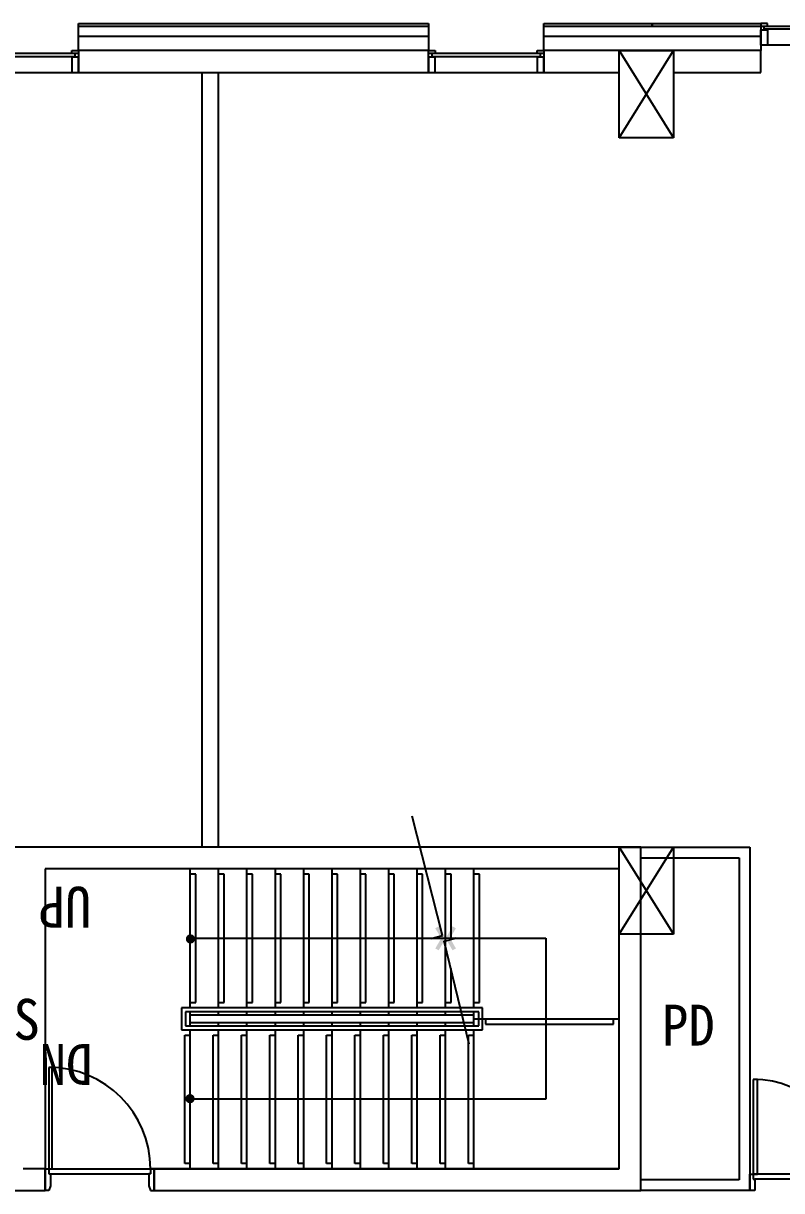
# Model space of a CAD drawing. Header units: millimetres. Extents: x 16332047 to 33387680, y -14835522 to -7015081.
# Drawn here: x 16791299 to 16798249, y -7481621 to -7470921 of the extents above; entities that cross this region are included whole.
import ezdxf
from ezdxf.enums import TextEntityAlignment as Align

# ---------------------------------------------------------------- set-up
doc = ezdxf.new("R2010")
doc.units = ezdxf.units.MM
doc.header["$LTSCALE"] = 300
doc.header["$MEASUREMENT"] = 0
doc.layers.add('arch', color=255, linetype='CONTINUOUS', lineweight=25)
doc.styles.add('돋움체', font='')
doc.styles.get('돋움체').set_extended_font_data('DotumChe')

msp = doc.modelspace()

# ---------------------------------------------------------------- hatches: boundary and pattern name
at = {"layer": 'arch'}
for points in [[(16795106, -7479198), (16795075, -7479216), (16795129, -7479308), (16795075, -7479401), (16795106, -7479418), (16795170, -7479308)], [(16795233, -7479198), (16795264, -7479216), (16795211, -7479308), (16795264, -7479401), (16795233, -7479418), (16795170, -7479308)]]:
    msp.add_hatch(color=256, dxfattribs=at).paths.add_polyline_path(points)
h = msp.add_hatch(color=256, dxfattribs=at)
edge = h.paths.add_edge_path()
edge.add_arc((16792831, -7479314), 42.7, 90, 270, ccw=False)
edge.add_arc((16792831, -7479314), 42.7, -90, 90, ccw=False)
h = msp.add_hatch(color=256, dxfattribs=at)
edge = h.paths.add_edge_path()
edge.add_arc((16792827, -7480778), 42.7, 90, 270, ccw=False)
edge.add_arc((16792827, -7480778), 42.7, -90, 90, ccw=False)

# ---------------------------------------------------------------- linework, layer by layer
for p, q in [((16791804, -7470921), (16795014, -7470921)), ((16791804, -7470951), (16791804, -7470921)), ((16791804, -7471171), (16791804, -7470921)), ((16791804, -7470921), (16795014, -7470921)), ((16795014, -7470951), (16791804, -7470951)), ((16795014, -7470921), (16795014, -7470951)), ((16795014, -7470921), (16795014, -7471171)), ((16796069, -7470921), (16797064, -7470921)), ((16796069, -7470951), (16796069, -7470921)), ((16796069, -7471171), (16796069, -7470921)), ((16796069, -7470921), (16798059, -7470921)), ((16797064, -7470951), (16796069, -7470951)), ((16797064, -7470921), (16798059, -7470921)), ((16797064, -7470951), (16797064, -7470921)), ((16797064, -7470921), (16797064, -7470951)), ((16798059, -7470951), (16797064, -7470951)), ((16798059, -7470921), (16798059, -7470951)), ((16798059, -7470921), (16798059, -7471171)), ((16798119, -7470921), (16798059, -7470921)), ((16798059, -7470921), (16798059, -7470946)), ((16798059, -7470946), (16798119, -7470946)), ((16798089, -7470974), (16798089, -7470946)), ((16798089, -7470946), (16799084, -7470946)), ((16798119, -7470946), (16798119, -7470921)), ((16795014, -7471042), (16791804, -7471041)), ((16798059, -7471042), (16796069, -7471041)), ((16798059, -7471121), (16798059, -7470980)), ((16798059, -7470980), (16798119, -7470980)), ((16799084, -7470974), (16798089, -7470974)), ((16798119, -7470980), (16798119, -7471121)), ((16791744, -7471196), (16791744, -7471171)), ((16791744, -7471171), (16791804, -7471171)), ((16795014, -7471171), (16791804, -7471171)), ((16791804, -7471171), (16791804, -7471371)), ((16791804, -7471171), (16791804, -7471196)), ((16795014, -7471371), (16795014, -7471171)), ((16795014, -7471196), (16795014, -7471171)), ((16795014, -7471171), (16795074, -7471171)), ((16795074, -7471171), (16795074, -7471196)), ((16796009, -7471196), (16796009, -7471171)), ((16796009, -7471171), (16796069, -7471171)), ((16798059, -7471171), (16796069, -7471171)), ((16796069, -7471171), (16796069, -7471371)), ((16796069, -7471171), (16796069, -7471196)), ((16796759, -7471171), (16797259, -7471971)), ((16796759, -7471971), (16797259, -7471171)), ((16796759, -7471971), (16796759, -7471171)), ((16796759, -7471171), (16797259, -7471171)), ((16797259, -7471171), (16797259, -7471971)), ((16804109, -7471121), (16798059, -7471121)), ((16798119, -7471121), (16798059, -7471121)), ((16798059, -7471371), (16798059, -7471171)), ((16791774, -7471196), (16790779, -7471196)), ((16790779, -7471224), (16791774, -7471224)), ((16791804, -7471196), (16791744, -7471196)), ((16791804, -7471230), (16791744, -7471230)), ((16791744, -7471230), (16791744, -7471371)), ((16791774, -7471224), (16791774, -7471196)), ((16791804, -7471371), (16791804, -7471230)), ((16795074, -7471196), (16795014, -7471196)), ((16795074, -7471230), (16795014, -7471230)), ((16795014, -7471230), (16795014, -7471371)), ((16796039, -7471196), (16795044, -7471196)), ((16795044, -7471196), (16795044, -7471224)), ((16795044, -7471224), (16796039, -7471224)), ((16795074, -7471371), (16795074, -7471230)), ((16796069, -7471196), (16796009, -7471196)), ((16796069, -7471230), (16796009, -7471230)), ((16796009, -7471230), (16796009, -7471371)), ((16796039, -7471224), (16796039, -7471196)), ((16796069, -7471371), (16796069, -7471230)), ((16790749, -7471371), (16791804, -7471371)), ((16791744, -7471371), (16791804, -7471371)), ((16791804, -7471371), (16795014, -7471371)), ((16792934, -7471371), (16792934, -7478471)), ((16793084, -7471371), (16793084, -7478471)), ((16795014, -7471371), (16795074, -7471371)), ((16795014, -7471371), (16796069, -7471371)), ((16796009, -7471371), (16796069, -7471371)), ((16796069, -7471371), (16796759, -7471371)), ((16797259, -7471371), (16798059, -7471371)), ((16797834, -7471371), (16798059, -7471371)), ((16797259, -7471971), (16796759, -7471971)), ((16795142, -7479282, 0), (16794862, -7478187, 0)), ((16796959, -7478471), (16789599, -7478471)), ((16796959, -7478471), (16791299, -7478471)), ((16796759, -7478471), (16797259, -7479271)), ((16796759, -7479271), (16797259, -7478471)), ((16796759, -7479271), (16796759, -7478471)), ((16796759, -7478471), (16797259, -7478471)), ((16796959, -7481621), (16796959, -7478471)), ((16796959, -7478471), (16797959, -7478471)), ((16797259, -7478471), (16797259, -7479271)), ((16797959, -7478471), (16797959, -7481621)), ((16796759, -7478671), (16791499, -7478671)), ((16791499, -7478671), (16791499, -7481621)), ((16796759, -7478671), (16791499, -7478671)), ((16791499, -7478671), (16791499, -7481421)), ((16792829, -7479946, 0), (16792829, -7478671, 0)), ((16793089, -7479946, 0), (16793089, -7478671, 0)), ((16793349, -7479946, 0), (16793349, -7478671, 0)), ((16793609, -7479946, 0), (16793609, -7478671, 0)), ((16793869, -7479946, 0), (16793869, -7478671, 0)), ((16794129, -7479946, 0), (16794129, -7478671, 0)), ((16794389, -7479946, 0), (16794389, -7478671, 0)), ((16794649, -7479946, 0), (16794649, -7478671, 0)), ((16794909, -7479946, 0), (16794909, -7478671, 0)), ((16795169, -7479946, 0), (16795169, -7478671, 0)), ((16795429, -7479946), (16795429, -7478671, 0)), ((16796759, -7481421), (16796759, -7478671)), ((16796759, -7481421), (16796759, -7478671)), ((16796959, -7478571), (16797859, -7478571)), ((16797859, -7478571), (16797859, -7481521)), ((16792879, -7478721, 0), (16792829, -7478721, 0)), ((16792879, -7479896, 0), (16792879, -7478721, 0)), ((16793139, -7478721, 0), (16793089, -7478721, 0)), ((16793139, -7479896, 0), (16793139, -7478721, 0)), ((16793399, -7478721, 0), (16793349, -7478721, 0)), ((16793399, -7479896, 0), (16793399, -7478721, 0)), ((16793659, -7478721, 0), (16793609, -7478721, 0)), ((16793659, -7479896, 0), (16793659, -7478721, 0)), ((16793919, -7478721, 0), (16793869, -7478721, 0)), ((16793919, -7479896, 0), (16793919, -7478721, 0)), ((16794179, -7478721, 0), (16794129, -7478721, 0)), ((16794179, -7479896, 0), (16794179, -7478721, 0)), ((16794439, -7478721, 0), (16794389, -7478721, 0)), ((16794439, -7479896, 0), (16794439, -7478721, 0)), ((16794699, -7478721, 0), (16794649, -7478721, 0)), ((16794699, -7479896, 0), (16794699, -7478721, 0)), ((16794959, -7478721, 0), (16794909, -7478721, 0)), ((16794959, -7479896, 0), (16794959, -7478721, 0)), ((16795219, -7478721, 0), (16795169, -7478721, 0)), ((16795219, -7479309, 0), (16795219, -7478721, 0)), ((16795479, -7478721, 0), (16795429, -7478721, 0)), ((16795479, -7479896, 0), (16795479, -7478721, 0)), ((16792829, -7479308, 0), (16795149, -7479308, 0)), ((16795036, -7479311, 0), (16795142, -7479282, 0)), ((16795263, -7479306, 0), (16795036, -7479311, 0)), ((16795156, -7479335, 0), (16795263, -7479306, 0)), ((16795262, -7479308, 0), (16795262, -7479308, 0)), ((16795262, -7479308, 0), (16796089, -7479308, 0)), ((16796089, -7479308, 0), (16796089, -7480783, 0)), ((16797259, -7479271), (16796759, -7479271)), ((16795386, -7480278, 0), (16795156, -7479335, 0)), ((16795219, -7479896, 0), (16795219, -7479586, 0)), ((16795509, -7479946, 0), (16792749, -7479946, 0)), ((16792749, -7479946, 0), (16792749, -7480146, 0)), ((16792829, -7479896, 0), (16792879, -7479896, 0)), ((16793089, -7479896, 0), (16793139, -7479896, 0)), ((16793349, -7479896, 0), (16793399, -7479896, 0)), ((16793609, -7479896, 0), (16793659, -7479896, 0)), ((16793869, -7479896, 0), (16793919, -7479896, 0)), ((16794129, -7479896, 0), (16794179, -7479896, 0)), ((16794389, -7479896, 0), (16794439, -7479896, 0)), ((16794649, -7479896, 0), (16794699, -7479896, 0)), ((16794909, -7479896, 0), (16794959, -7479896, 0)), ((16795169, -7479896, 0), (16795219, -7479896, 0)), ((16795429, -7479896, 0), (16795479, -7479896, 0)), ((16795509, -7480146, 0), (16795509, -7479946, 0)), ((16795474, -7479981, 0), (16792784, -7479981, 0)), ((16792784, -7479981, 0), (16792784, -7480111, 0)), ((16792829, -7480111, 0), (16792829, -7479981, 0)), ((16795429, -7480011, 0), (16792829, -7480011, 0)), ((16793089, -7480011, 0), (16793089, -7479981, 0)), ((16793089, -7480011, 0), (16793089, -7479981, 0)), ((16793349, -7480011, 0), (16793349, -7479981, 0)), ((16793609, -7480011, 0), (16793609, -7479981, 0)), ((16793869, -7480011, 0), (16793869, -7479981, 0)), ((16794129, -7480011, 0), (16794129, -7479981, 0)), ((16794389, -7480011, 0), (16794389, -7479981, 0)), ((16794649, -7480011, 0), (16794649, -7479981, 0)), ((16794649, -7480011, 0), (16794649, -7479981, 0)), ((16794909, -7480011, 0), (16794909, -7479981, 0)), ((16795169, -7480011, 0), (16795169, -7479981, 0)), ((16795429, -7480111), (16795429, -7479981)), ((16795429, -7480081, 0), (16795429, -7480011, 0)), ((16795429, -7480046, 0), (16796759, -7480046, 0)), ((16795474, -7480111, 0), (16795474, -7479981, 0)), ((16795534, -7480046), (16795534, -7480096)), ((16796709, -7480096), (16796709, -7480046)), ((16792749, -7480146, 0), (16795509, -7480146, 0)), ((16792784, -7480111, 0), (16795474, -7480111, 0)), ((16792829, -7480081, 0), (16795429, -7480081, 0)), ((16792829, -7481421, 0), (16792829, -7480146, 0)), ((16793089, -7480111, 0), (16793089, -7480081, 0)), ((16793089, -7480111, 0), (16793089, -7480081, 0)), ((16793089, -7481421, 0), (16793089, -7480146, 0)), ((16793349, -7480111, 0), (16793349, -7480081, 0)), ((16793349, -7481421), (16793349, -7480146, 0)), ((16793609, -7480111, 0), (16793609, -7480081, 0)), ((16793609, -7481421, 0), (16793609, -7480146, 0)), ((16793869, -7480111, 0), (16793869, -7480081, 0)), ((16793869, -7481421, 0), (16793869, -7480146, 0)), ((16794129, -7480111, 0), (16794129, -7480081, 0)), ((16794129, -7481421, 0), (16794129, -7480146, 0)), ((16794389, -7480111, 0), (16794389, -7480081, 0)), ((16794389, -7481421, 0), (16794389, -7480146, 0)), ((16794649, -7480111, 0), (16794649, -7480081, 0)), ((16794649, -7481421, 0), (16794649, -7480146, 0)), ((16794909, -7480111, 0), (16794909, -7480081, 0)), ((16794909, -7481421, 0), (16794909, -7480146, 0)), ((16795169, -7480111, 0), (16795169, -7480081, 0)), ((16795169, -7481421, 0), (16795169, -7480146, 0)), ((16795429, -7481421, 0), (16795429, -7480146)), ((16795534, -7480096), (16796709, -7480096)), ((16792779, -7481371, 0), (16792779, -7480196, 0)), ((16792779, -7480196, 0), (16792829, -7480196, 0)), ((16793039, -7481371, 0), (16793039, -7480196, 0)), ((16793039, -7480196, 0), (16793089, -7480196, 0)), ((16793299, -7481371), (16793299, -7480196)), ((16793299, -7480196), (16793349, -7480196)), ((16793559, -7481371, 0), (16793559, -7480196, 0)), ((16793559, -7480196, 0), (16793609, -7480196, 0)), ((16793819, -7481371, 0), (16793819, -7480196, 0)), ((16793819, -7480196, 0), (16793869, -7480196, 0)), ((16794079, -7481371, 0), (16794079, -7480196, 0)), ((16794079, -7480196, 0), (16794129, -7480196, 0)), ((16794339, -7481371, 0), (16794339, -7480196, 0)), ((16794339, -7480196, 0), (16794389, -7480196, 0)), ((16794599, -7481371, 0), (16794599, -7480196, 0)), ((16794599, -7480196, 0), (16794649, -7480196, 0)), ((16794859, -7481371, 0), (16794859, -7480196, 0)), ((16794859, -7480196, 0), (16794909, -7480196, 0)), ((16795119, -7481371, 0), (16795119, -7480196, 0)), ((16795119, -7480196, 0), (16795169, -7480196, 0)), ((16795379, -7481371, 0), (16795379, -7480196, 0)), ((16795379, -7480196, 0), (16795429, -7480196, 0)), ((16791564, -7480491), (16791534, -7480491)), ((16791534, -7480491), (16791534, -7481421)), ((16791564, -7481421), (16791564, -7480491)), ((16798027, -7480601), (16797989, -7480601)), ((16797989, -7480601), (16797989, -7481471)), ((16798027, -7481471), (16798027, -7480601)), ((16795489, -7480783, 0), (16792829, -7480783, 0)), ((16796089, -7480783, 0), (16795489, -7480783, 0)), ((16791499, -7481421), (16791299, -7481421)), ((16791499, -7481421), (16792499, -7481421)), ((16791499, -7481421), (16796759, -7481421)), ((16791499, -7481621), (16791499, -7481421)), ((16791499, -7481421), (16791534, -7481421)), ((16791534, -7481421), (16792464, -7481421)), ((16791534, -7481421), (16791564, -7481421)), ((16791534, -7481421), (16791534, -7481466)), ((16792499, -7481421), (16792464, -7481421)), ((16792464, -7481421), (16792464, -7481466)), ((16796759, -7481421), (16792499, -7481421)), ((16792499, -7481421), (16792499, -7481621)), ((16792499, -7481621), (16792499, -7481421)), ((16792829, -7481371, 0), (16792779, -7481371, 0)), ((16793089, -7481371, 0), (16793039, -7481371, 0)), ((16793349, -7481371), (16793299, -7481371)), ((16793609, -7481371, 0), (16793559, -7481371, 0)), ((16793869, -7481371, 0), (16793819, -7481371, 0)), ((16794129, -7481371, 0), (16794079, -7481371, 0)), ((16794389, -7481371, 0), (16794339, -7481371, 0)), ((16794649, -7481371, 0), (16794599, -7481371, 0)), ((16794909, -7481371, 0), (16794859, -7481371, 0)), ((16795169, -7481371, 0), (16795119, -7481371, 0)), ((16795429, -7481371, 0), (16795379, -7481371, 0)), ((16791534, -7481466), (16792464, -7481466)), ((16791534, -7481466), (16791549, -7481466)), ((16791549, -7481466), (16791549, -7481576)), ((16792464, -7481466), (16792449, -7481466)), ((16792449, -7481466), (16792449, -7481576)), ((16797859, -7481521), (16796959, -7481521)), ((16797959, -7481491), (16797959, -7481471)), ((16797959, -7481471), (16797989, -7481471)), ((16797959, -7481621), (16797959, -7481491)), ((16798789, -7481471), (16797989, -7481471)), ((16797989, -7481471), (16798027, -7481471)), ((16797989, -7481471), (16797989, -7481516)), ((16797989, -7481516), (16798004, -7481516)), ((16799714, -7481516), (16798004, -7481516)), ((16798004, -7481516), (16798004, -7481526)), ((16798004, -7481526), (16798004, -7481526)), ((16798004, -7481526), (16798004, -7481621)), ((16790499, -7481621), (16791499, -7481621)), ((16791534, -7481621), (16791499, -7481621)), ((16791549, -7481576), (16791534, -7481621)), ((16791534, -7481621), (16791534, -7481621)), ((16792449, -7481576), (16792464, -7481621)), ((16792464, -7481621), (16792464, -7481621)), ((16792464, -7481621), (16792499, -7481621)), ((16792499, -7481621), (16796959, -7481621)), ((16797959, -7481621), (16796959, -7481621)), ((16798004, -7481621), (16797959, -7481621))]:
    msp.add_line(p, q, dxfattribs=at)
for centre, radius in [((16791534, -7481421), 930), ((16797989, -7481471), 870)]:
    msp.add_arc(centre, radius, 0, 90, dxfattribs=at)

# ---------------------------------------------------------------- texts
at = {"layer": 'arch', "style": '돋움체'}
for s, p in [('UP', (16791924, -7479211)), ('DN', (16791933, -7480652))]:
    msp.add_text(s, height=375, rotation=180, dxfattribs=at).set_placement(p, align=Align.TOP_LEFT)
for s, p in [('EPS/TPS', (16790602, -7480238)), ('PD', (16797394, -7480291))]:
    msp.add_text(s, height=375, dxfattribs=at).set_placement(p, align=Align.CENTER)

doc.saveas('drawing.dxf')
